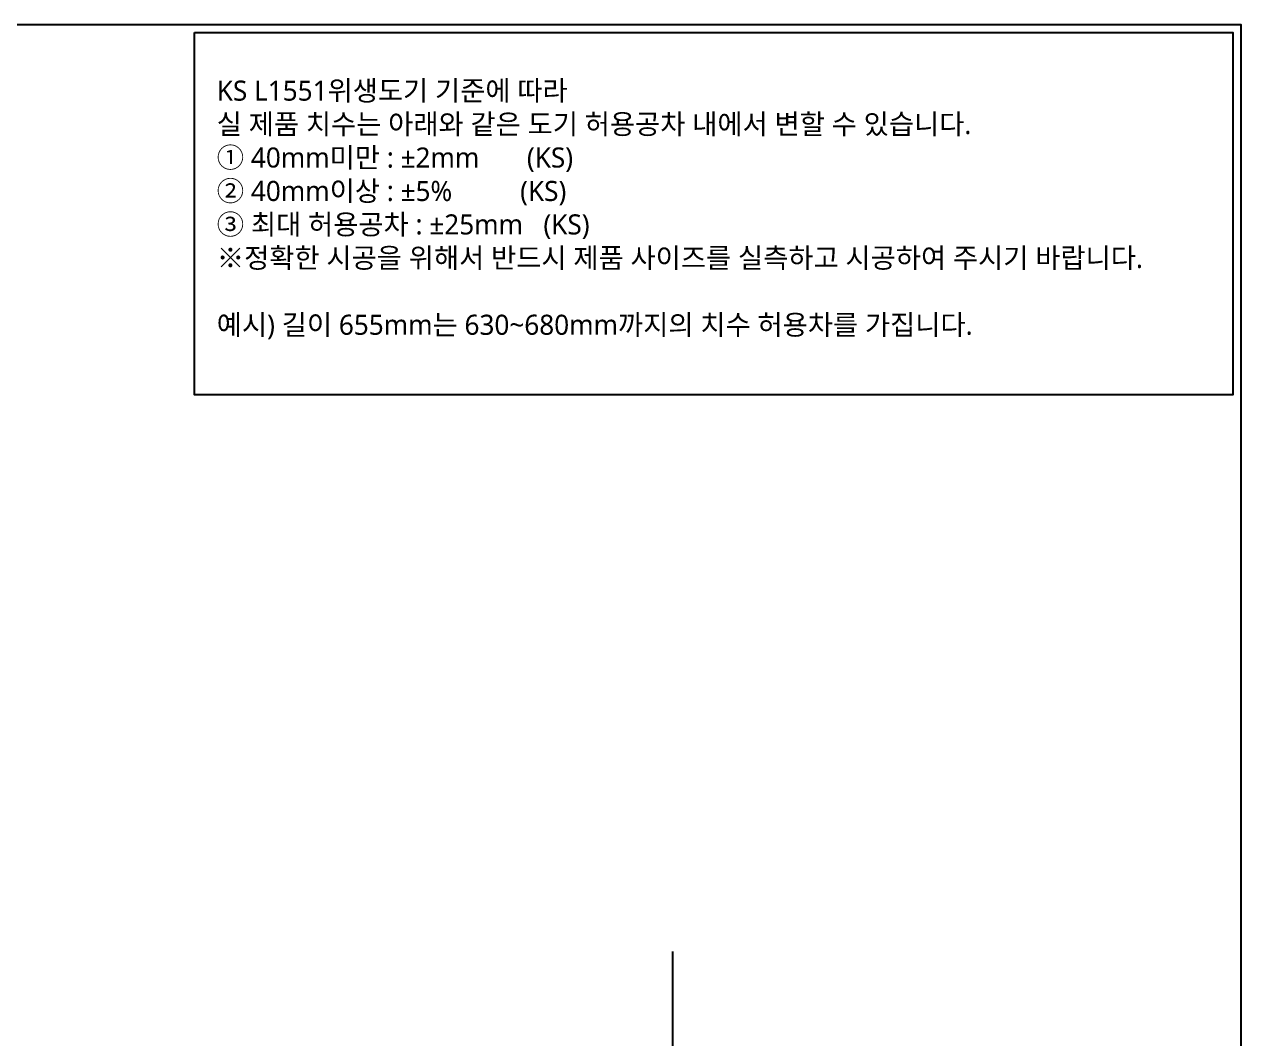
# Model space of a CAD drawing. Extents: x -4358 to 1981, y -50 to 2478.
# Drawn here: x -2988 to -1472, y 1214 to 2478 of the extents above; entities that cross this region are included whole.
import ezdxf
from ezdxf.lldxf.tags import DXFTag

# ---------------------------------------------------------------- set-up
doc = ezdxf.new("R2010")
doc.units = 0
doc.header["$LTSCALE"] = 20
doc.header["$MEASUREMENT"] = 0
for name, color, linetype in [('2', 2, 'CONTINUOUS'), ('3', 3, 'CONTINUOUS'), ('6', 6, 'CONTINUOUS')]:
    doc.layers.add(name, color=color, linetype=linetype)
doc.styles.add('ROMANS', font='NanumGothic.ttf', dxfattribs={"height": 10.144927})
tags = doc.linetypes.add('DASHED', pattern=[0.75, 0.5, -0.25]).pattern_tags.tags
tags[6:7] = [DXFTag(74, 4), DXFTag(75, 0), DXFTag(340, '0'), DXFTag(46, 1.0), DXFTag(50, 0.0), DXFTag(44, 0.0), DXFTag(45, 0.0)]
tags[4:5] = [DXFTag(74, 4), DXFTag(75, 0), DXFTag(340, '0'), DXFTag(46, 1.0), DXFTag(50, 0.0), DXFTag(44, 0.0), DXFTag(45, 0.0)]

msp = doc.modelspace()

# ---------------------------------------------------------------- linework, layer by layer
at = {"layer": '3', "color": 7}
msp.add_lwpolyline([(-4107.1, 2222.7), (-4107.1, 2478), (-1471.9, 2478), (-1471.9, 297.6), (-2179.6, 297.6)], dxfattribs=at)
at = {"layer": '3', "linetype": 'DASHED'}
msp.add_lwpolyline([(-2775.8, 2468), (-1481.9, 2468), (-1481.9, 2016.2), (-2775.8, 2016.2)], close=True, dxfattribs=at)
at = {"layer": '6'}
msp.add_lwpolyline([(-3107.1, 2222.7), (-4107.1, 2222.7), (-4107.1, 297.6), (-2179.6, 297.6), (-2179.6, 1322.6)], dxfattribs=at)

# ---------------------------------------------------------------- texts
at = {"layer": '2', "insert": (-2748, 2246.8), "char_height": 25, "attachment_point": 4, "style": 'ROMANS'}
msp.add_mtext('KS L1551위생도기 기준에 따라 \\P실 제품 치수는 아래와 같은 도기 허용공차 내에서 변할 수 있습니다. \\P① 40mm미만 : ±2mm       (KS) \\P② 40mm이상 : ±5%          (KS)\\P③ 최대 허용공차 : ±25mm   (KS)\\P※정확한 시공을 위해서 반드시 제품 사이즈를 실측하고 시공하여 주시기 바랍니다.\\P\\P예시) 길이 655mm는 630~680mm까지의 치수 허용차를 가집니다.', dxfattribs=at)

doc.saveas('drawing.dxf')
